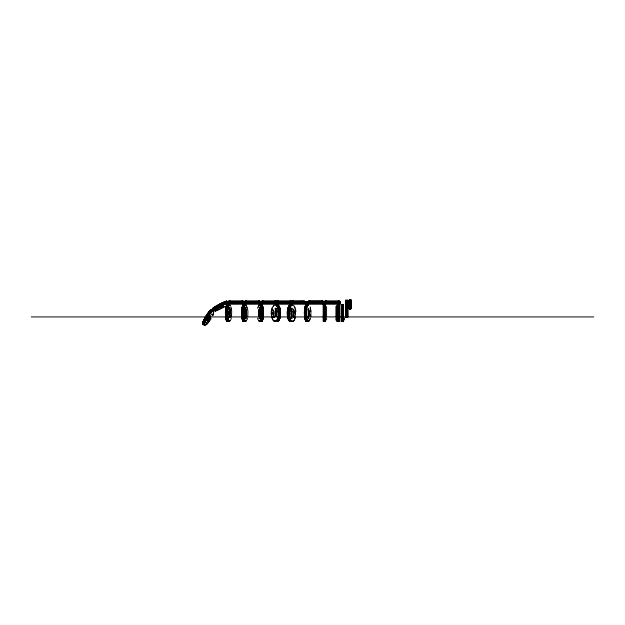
<?xml version="1.0" encoding="UTF-8"?>
<svg xmlns="http://www.w3.org/2000/svg" width="625" height="625" viewBox="0 0 625 625"><rect width="100%" height="100%" fill="white"/><g stroke="black" fill="none" stroke-linecap="round" stroke-linejoin="round"><path stroke-width="0.94" d="M323.508 301.906L323.625 302.297M323.445 303.062L323.508 303.469M323.555 303.203L323.625 303M323.516 303.367L323.445 303.461M212.656 309.492A8.367 0.797 -27.7 0 1 220.32 304.438A8.367 0.797 -27.7 0 1 226.969 302.164L227.102 302.07M226.625 302.148L226.922 302.07M271.242 313.32L271.344 311.172M271.555 311.469L271.586 315.109M275.227 313.281L275.922 308.938M291.562 314.875L291.562 311.602M206.242 323.492L206.5 322.352M213.438 313.102L213.477 312.445M231.273 316.711L231.422 315.031M231.516 316.734L231.68 311.375L231.039 307.008M247.758 316.805L247.922 311.445L247.273 307.07M310.531 316.625L310.703 314.945M310.773 316.656L310.961 311.297L310.219 306.93M213.758 312.578L212.812 315.75M291.039 312.078L292.18 308.953M291.375 315.492L291.539 314.406M291.594 315.867L291.789 314.602M291.562 316.43L291.602 310.195M291.953 315.906L292.148 311.859L291.609 309.352M335.945 306.367L335.922 316.594M271.32 311.461L271.602 309.734M275.016 311.875L275.594 309.344M275.836 310.977L275.68 314.406M276.492 316.195L276.727 311.477L276.062 308.828L276.977 313.039M276.703 315.68L276.914 314.398M276.727 316.227L276.703 309.992M275.758 310.266L275.812 316.25M226.891 302.086L226.688 301.961M257.516 308.227L257.805 307.07M259.461 317.508L259.047 318.875L259.445 318.273M291.016 310.047L291.633 308.195M290.984 310.609L292.016 308.062L291.016 311.602L291.25 316.406M229.18 308.453L229.445 307.469M229.414 308.492L229.688 307.516M231.281 318.18L230.852 319.578M245.656 308.562L246.086 307.32L245.383 308.523L245.867 307.219L245.352 307.789M247.523 318.242L247.086 319.648M295.289 316.906L294.297 319.586M295.43 317.398L294.305 320.438M206.727 322.438L206.477 323.523L206.445 322.781M213.406 313.398L212.586 315.656M271.672 309.141L272.203 307.391M275.93 309.438L275.375 311.891L275.586 316.297M275.836 310.992L276.492 309.336M276.164 316.242C276.875 313.992 277.211 309.703 274.844 308.719M310.5 318.102L309.273 321.062M309.922 319.148L309.188 320.352M229.141 308.461L229.438 307.859M229.547 307.82L229.844 307.258M216.148 309.828L215.57 310.812L216.477 310.008M211.195 318.805L206.43 324.789M209.023 321.688L206.297 324.594M211.266 314.758L212.023 313.922M217.117 309.297L218.398 308.531M217.234 309.516L218.516 308.742M222.453 306.398L223.312 305.875M223.781 307.016L225.062 306.25M225.172 306.461L215.031 311.281M211.648 310.523L211.953 310.812M211.758 310.43L211.672 310.828M220.414 307.508L221.461 306.953M219.977 307.922L223.047 306.352M222.312 307.844L217.844 310.062M261.664 300.852L276.43 300.852M274.984 300.852L275.711 300.625M276.781 300.852L291.547 300.852M290.102 300.852L290.82 300.625M228.617 300.852L243.469 300.852M242.023 300.852L242.75 300.625M244.977 300.852L259.836 300.852M258.383 300.852L259.109 300.625M292.164 300.852L304.375 300.625M321.75 300.852L323.203 300.852M324.805 300.852L339.672 300.852M338.219 300.852L338.945 300.625M216.664 310.555L214.969 311.047M308.688 300.68L322.477 300.625M306.195 301.555L307.148 301.555M307.617 301.57L308.008 301.57L307.664 302.031M227.68 301.727L277.359 301.727M277.602 301.727L290.875 301.727M291.227 301.727L340.602 301.727M227.68 301.852L277.359 301.852M277.602 301.852L290.875 301.852M291.227 301.852L340.602 301.852M227.68 302.148L277.359 302.148M277.602 302.148L290.875 302.148M291.227 302.148L340.602 302.148M227.68 302.266L277.359 302.266M277.602 302.266L290.875 302.266M291.227 302.266L340.602 302.266M277.359 302.664L227.68 302.664A8.266 0.789 -27.7 0 0 218.93 306.453A8.367 0.797 -27.7 0 0 213.18 310.492M277.602 302.664L290.875 302.664M291.227 302.664L340.602 302.664M227.68 303.008L277.359 303.008M277.602 303.008L290.875 303.008M291.227 303.008L340.602 303.008M307.664 303.203L307.969 302.734M227.68 303.398L277.359 303.398M277.602 303.398L290.875 303.398M291.227 303.398L340.602 303.398M227.68 303.523L277.359 303.523M277.602 303.523L290.875 303.523M291.227 303.523L340.602 303.523M227.68 303.82L277.359 303.82M277.602 303.82L290.875 303.82M291.227 303.82L340.602 303.82M227.68 303.938L277.359 303.938M277.602 303.938L290.875 303.938M291.227 303.938L340.602 303.938M244.945 304.406L245.367 304.406M322.875 304.352L323.477 304.367M324.688 304.375L325.289 304.375M308.406 304.547L308.438 304.547A8.367 1.938 -90 0 0 306.422 313.898A8.367 1.938 -90 0 0 308.812 321.109M31.25 316.93L593.75 316.93M325.531 300.625L326.258 300.852M309.062 300.625L309.789 300.852M292.891 300.625L293.617 300.852M245.703 300.625L246.43 300.852M229.344 300.625L230.07 300.852M277.5 300.625L278.219 300.852M262.383 300.625L263.102 300.852M211.891 310.305L211.969 310.312A8.367 1.445 -58.6 0 0 205.867 317.07A8.367 1.445 -58.6 0 0 203.773 324.195M293.539 305.188L294.945 307.359L295.75 311.172M259.43 307.469L259.508 307.797M294.125 306.672L294.859 308.055M291.633 318.289L291.336 317.539M275.914 308.039L276.289 308.758M259.398 307.922L259 307.32L259.422 308.555M245.641 318.273L246.031 318.875L245.617 317.516M308.422 318.133L308.812 318.727L308.484 318.102M272.422 318.438L273.062 319.57M273.039 320.438L271.742 317.453M291.727 317.883L292.016 318.422L291.562 317.469M290.766 309.367L291.594 313.242M245.383 317.711L245.82 318.977M245.523 318.336L245.375 317.547M257.992 319.641L257.555 318.242M291.586 310.562L291.789 311.883M295.453 309.234L295.828 311.406M276.992 310.297L277.234 311.617M275.68 314.398L275.875 315.469M275.398 314.641L275.633 315.922M275.289 316L274.953 313.258M310.312 308.117L310.719 311.312M271.352 315.125L271.234 313.297M335.945 320.109L335.922 317.984M295.328 309.727L295.594 311.422M291.211 315.492L290.984 313.242M231.086 308.203L231.305 309.68M351.406 300.367L351.406 308.273M351.375 300.164L351.375 308.477M351.25 300.195L351.25 308.445M351.023 301.148L351.023 307.492M350.812 299.469L350.812 309.172M350.594 299.469L350.523 309.172M350.312 299.469L350.312 309.172M350.133 299.469L350.133 309.172M349.922 299.469L349.922 309.172M349.695 299.469L349.695 309.172M349.633 299.469L349.633 309.172M349.195 300.195L349.195 308.445M349.07 300.164L349.07 308.477M349.039 300.367L349.039 308.273M347.883 300.219L347.883 316.953M347.766 300.219L347.766 316.953M347.469 300.219L347.469 316.953M347.344 300.219L347.344 316.953M346.953 300.219L346.953 316.953M346.609 300.219L346.609 316.953M346.211 300.219L346.211 316.953M346.094 300.219L346.094 316.953M345.797 300.219L345.797 316.953M345.672 300.219L345.672 316.953M344.539 317.984L344.539 319.945M343.438 304.875L343.438 321.609M343.312 304.875L343.312 321.609M343.016 304.875L343.016 321.609M342.891 304.875L342.891 321.609M342.5 304.875L342.5 321.609M342.156 304.875L342.156 321.609M341.766 304.875L341.766 321.609M341.641 304.875L341.641 321.609M341.344 304.875L341.344 321.609M341.219 304.875L341.219 321.609M339.242 304.875L339.242 321.609M339.117 304.875L339.117 321.609M338.82 305.156L338.82 321.609M338.695 305.156L338.695 321.609M338.305 305.156L338.305 321.609M337.961 305.156L337.961 321.609M337.57 305.156L337.57 321.609M337.445 305.156L337.445 321.609M337.148 305.156L337.148 321.609M337.031 305.156L337.031 321.609M326.57 306.531L326.57 316.594M326.57 317.984L326.57 319.945M325.461 305.156L325.461 321.609M325.336 305.156L325.336 321.609M325.078 304.258L324.773 304.359M325.047 304.875L325.047 321.609M324.922 304.875L324.922 321.609M324.531 304.875L324.531 321.609M324.188 304.875L324.188 321.609M323.789 304.875L323.789 321.609M323.672 304.875L323.672 321.609M323.297 304.352L322.961 304.352M323.375 304.875L323.375 321.609M323.25 304.875L323.25 321.609M244.539 302.312L244.586 302.781M244.539 303.477L244.586 303.945M306.781 321.109A8.367 1.938 -90 0 1 304.43 314.977A8.367 1.938 -90 0 1 305.852 304.859M307.57 321.109A8.367 1.938 -90 0 1 305.164 312.805A8.367 1.938 -90 0 1 307.648 304.953M308.992 310.992A8.367 1.938 -90 0 1 308.969 315.32M307.188 321.109A8.367 1.938 -90 0 1 304.797 313.898A8.367 1.938 -90 0 1 306.766 304.617M307.062 321.109A8.367 1.938 -90 0 1 304.719 314.977A8.367 1.938 -90 0 1 306.141 304.859M308.281 309.008A8.266 1.914 -90 0 1 308.242 317.266M307.062 321.008A8.266 1.914 -90 0 1 304.703 313.891A8.266 1.914 -90 0 1 306.641 304.727M308.398 309.008A8.266 1.914 -90 0 1 308.359 317.266M307.18 321.008A8.266 1.914 -90 0 1 304.82 313.891A8.266 1.914 -90 0 1 306.766 304.727M307.992 309.008A8.266 1.914 -90 0 1 308.156 315.289M308.102 315.977A8.266 1.914 -90 0 1 307.953 317.266M306.773 321.008A8.266 1.914 -90 0 1 304.453 314.953A8.266 1.914 -90 0 1 305.859 304.961M308.281 321.109A8.367 1.938 -90 0 1 305.883 312.805A8.367 1.938 -90 0 1 308.367 304.953M308.281 321.008A8.266 1.914 -90 0 1 305.906 312.812A8.266 1.914 -90 0 1 308.359 305.047M307.562 321.008A8.266 1.914 -90 0 1 305.188 312.812A8.266 1.914 -90 0 1 307.641 305.047M308.781 309.008A8.266 1.914 -90 0 1 308.742 317.266M307.898 321.008A8.266 1.914 -90 0 1 305.523 312.812A8.266 1.914 -90 0 1 307.977 305.047M309.297 311.016A8.266 1.914 -90 0 1 309.281 315.289M307.898 321.109A8.367 1.938 -90 0 1 305.5 312.805A8.367 1.938 -90 0 1 307.984 304.953M308.398 321.008A8.266 1.914 -90 0 1 306.031 312.812A8.266 1.914 -90 0 1 308.477 305.047M308.406 321.109A8.367 1.938 -90 0 1 306 312.805A8.367 1.938 -90 0 1 308.484 304.953M308.688 321.008A8.266 1.914 -90 0 1 306.328 313.891A8.266 1.914 -90 0 1 308.266 304.727M212.555 309.078A8.266 0.789 -27.7 0 1 219.164 304.586A8.266 0.789 -27.7 0 1 227.039 301.422M212.5 308.969A8.266 0.789 -27.7 0 1 220.062 303.977A8.266 0.789 -27.7 0 1 226.625 301.727M213.055 308.906A8.367 0.797 -27.7 0 1 219.094 304.469A8.367 0.797 -27.7 0 1 226.719 301.688M213.109 309.016A8.367 0.797 -27.7 0 1 218.195 305.094A8.367 0.797 -27.7 0 1 227.133 301.375M213.484 309.727A8.367 0.797 -27.7 0 1 218.57 305.805A8.367 0.797 -27.7 0 1 227.508 302.094M212.75 309.445A8.266 0.789 -27.7 0 1 220.312 304.453A8.266 0.789 -27.7 0 1 226.875 302.203M227.695 302.586A8.367 0.797 -27.7 0 0 218.914 306.453A8.266 0.789 -27.7 0 0 213.273 310.445M213.57 309.68A8.266 0.789 -27.7 0 1 218.586 305.805A8.266 0.789 -27.7 0 1 227.414 302.141M213.727 309.984A8.266 0.789 -27.7 0 1 217.828 306.617A8.266 0.789 -27.7 0 1 227.422 302.289M213.641 310.031A8.367 0.797 -27.7 0 1 217.797 306.625A8.367 0.797 -27.7 0 1 227.516 302.242M213.328 310.555A8.266 0.789 -27.7 0 1 218.984 306.562A8.367 0.797 -27.7 0 1 227.758 302.695M227.664 302.742A8.266 0.789 -27.7 0 0 218.984 306.562A8.367 0.797 -27.7 0 0 213.242 310.602M213.375 310.859A8.367 0.797 -27.7 0 1 219.102 306.82A8.367 0.797 -27.7 0 1 227.891 302.953M213.469 310.812A8.266 0.789 -27.7 0 1 219.125 306.828A8.266 0.789 -27.7 0 1 227.797 303M213.375 310.766A8.266 0.789 -27.7 0 1 220.125 306.422A8.266 0.789 -27.7 0 1 227.859 303.109M213.43 310.969A8.367 0.797 -27.7 0 1 219.164 306.93A8.367 0.797 -27.7 0 1 227.945 303.062M243.859 321.156A8.266 1.664 -90 0 1 241.805 312.953A8.367 1.68 -90 0 1 243.938 305.094M243.93 305.195A8.266 1.664 -90 0 0 241.805 312.953A8.367 1.68 -90 0 0 243.867 321.258M245.078 311.164A8.266 1.664 -90 0 1 245.062 315.438M243.742 321.156A8.266 1.664 -90 0 1 241.688 312.953A8.367 1.68 90 0 1 243.812 305.094M243.812 305.195A8.266 1.664 -90 0 0 241.688 312.953A8.367 1.68 90 0 0 243.75 321.258M244.961 311.164A8.266 1.664 -90 0 1 244.938 315.438M244.664 321.258A8.367 1.68 -90 0 1 242.578 312.953A8.367 1.68 -90 0 1 244.727 305.094M245.891 311.133A8.367 1.68 -90 0 1 245.875 315.469M244.273 321.258A8.367 1.68 -90 0 1 242.195 312.953A8.367 1.68 -90 0 1 244.344 305.094M244.156 321.258A8.367 1.68 -90 0 1 242.07 312.953A8.367 1.68 -90 0 1 244.227 305.094M244.148 321.156A8.266 1.664 -90 0 1 242.094 312.953A8.266 1.664 -90 0 1 244.219 305.195M245.367 311.164A8.266 1.664 -90 0 1 245.352 315.438M244.273 321.156A8.266 1.664 -90 0 1 242.211 312.953A8.266 1.664 -90 0 1 244.336 305.195M245.328 309.148A8.266 1.664 -90 0 1 245.297 317.414M245.383 321.258A8.367 1.68 -90 0 1 243.297 312.953A8.367 1.68 -90 0 1 245.453 305.094M245.375 321.156A8.266 1.664 -90 0 1 243.32 312.953A8.266 1.664 -90 0 1 245.445 305.195M246.438 309.148A8.266 1.664 -90 0 1 246.555 310.469M246.578 315.438A8.266 1.664 -90 0 1 246.406 317.414M244.656 321.156A8.266 1.664 -90 0 1 242.602 312.953A8.266 1.664 -90 0 1 244.727 305.195M245.719 309.148A8.266 1.664 -90 0 1 245.68 317.414M244.992 321.156A8.266 1.664 -90 0 1 242.937 312.953A8.266 1.664 -90 0 1 245.062 305.195M246.055 309.148A8.266 1.664 -90 0 1 246.016 317.414M245 321.258A8.367 1.68 -90 0 1 242.914 312.953A8.367 1.68 -90 0 1 245.07 305.094M246.234 311.133A8.367 1.68 -90 0 1 246.281 313.305M245.5 321.156A8.266 1.664 -90 0 1 243.453 314.039A8.367 1.68 -90 0 1 245.141 304.766M245.141 304.867A8.266 1.664 -90 0 0 243.453 314.039A8.367 1.68 -90 0 0 245.5 321.258M245.859 305.094A8.367 1.68 -90 0 1 246.266 305.977M246.203 320.461A8.367 1.68 -90 0 1 243.758 315.125A8.367 1.68 -90 0 1 245.43 304.766M245.852 305.195A8.266 1.664 -90 0 1 246.25 306.062M246.195 320.375A8.266 1.664 -90 0 1 243.781 315.102A8.266 1.664 -90 0 1 245.43 304.867M246.32 320.461A8.367 1.68 90 0 1 243.945 316.172A8.367 1.68 90 0 1 245.109 305.008M245.984 305.094A8.367 1.68 90 0 1 246.383 305.977M275.969 305.023A8.367 3.484 -90 0 1 278.383 316.188A8.367 3.484 -90 0 1 273.461 320.484M272.156 317.484A8.367 3.484 -90 0 1 271.891 316.172M272.086 309.117A8.367 3.484 -90 0 0 271.836 310.453A8.266 3.438 -90 0 1 272.117 309.172M272.625 307.359A8.367 3.484 -90 0 1 274.164 305.117M275.953 305.125A8.266 3.438 -90 0 1 278.344 316.148A8.266 3.438 -90 0 1 273.477 320.391M272.195 317.43A8.266 3.438 -90 0 1 271.93 316.133M273.352 306.078A8.266 3.438 -90 0 1 274.172 305.211M276.812 305.023A8.367 3.484 -90 0 1 279.367 315.141A8.367 3.484 -90 0 1 275.156 321.273M276.461 305.023A8.367 3.484 -90 0 1 279.008 315.141A8.367 3.484 -90 0 1 274.797 321.273M276.078 305.023A8.367 3.484 -90 0 1 278.492 316.188A8.367 3.484 -90 0 1 273.57 320.484M272.195 309.117A8.367 3.484 -90 0 0 271.953 310.453A8.266 3.438 -90 0 1 272.234 309.172M276.344 305.023A8.367 3.484 -90 0 1 278.758 316.188A8.367 3.484 -90 0 1 273.836 320.484M276.336 305.125A8.266 3.438 -90 0 1 278.859 315.117A8.266 3.438 -90 0 1 274.695 321.172M276.445 305.125A8.266 3.438 -90 0 1 278.969 315.117A8.266 3.438 -90 0 1 274.805 321.172M276.07 305.125A8.266 3.438 -90 0 1 278.453 316.148A8.266 3.438 -90 0 1 273.594 320.391M276.695 304.781A8.367 3.484 -90 0 1 280.227 314.062A8.367 3.484 -90 0 1 275.938 321.273M273.789 317.484A8.367 3.484 -90 0 1 273.523 316.172M276.586 304.883A8.266 3.438 -90 0 1 280.078 314.055A8.266 3.438 -90 0 1 275.836 321.172M273.711 317.43A8.266 3.438 -90 0 1 273.258 311.883M273.312 311.18A8.266 3.438 -90 0 1 273.508 309.812M276.805 305.125A8.266 3.438 -90 0 1 279.328 315.117A8.266 3.438 -90 0 1 275.164 321.172M276.227 304.883A8.266 3.438 -90 0 1 279.719 314.055A8.266 3.438 -90 0 1 275.477 321.172M272.922 314.758A8.266 3.438 -90 0 1 272.898 311.883A8.367 3.484 -90 0 0 272.812 313.328M276.227 304.781A8.367 3.484 -90 0 1 279.758 314.062A8.367 3.484 -90 0 1 275.469 321.273M276.961 304.781A8.367 3.484 -90 0 1 280.5 314.062A8.367 3.484 -90 0 1 276.203 321.273M273.555 313.328A8.367 3.484 -90 0 1 273.594 311.867M276.961 304.883A8.266 3.438 -90 0 1 280.453 314.055A8.266 3.438 -90 0 1 276.219 321.172M273.734 315.453A8.266 3.438 -90 0 1 273.695 311.18M277.078 304.883A8.266 3.438 -90 0 1 280.562 314.055A8.367 3.484 -90 0 1 276.32 321.273M276.328 321.172A8.266 3.438 -90 0 0 280.562 314.055A8.367 3.484 -90 0 0 277.07 304.781M274.203 317.43A8.266 3.438 -90 0 1 273.844 315.453M273.711 313.32A8.266 3.438 -90 0 1 273.75 311.883M259.656 304.867A8.266 1.664 -90 0 1 261.336 314.031A8.367 1.68 -90 0 1 259.289 321.258M259.289 321.156A8.266 1.664 -90 0 0 261.336 314.031A8.367 1.68 -90 0 0 259.656 304.766M258.828 306.062A8.266 1.664 -90 0 1 259.227 305.195M259.531 304.867A8.266 1.664 -90 0 1 261.18 315.102A8.266 1.664 -90 0 1 258.766 320.367M258.703 306.062A8.266 1.664 -90 0 1 259.102 305.195M259.531 304.766A8.367 1.68 -90 0 1 261.203 315.125A8.367 1.68 -90 0 1 258.758 320.461M258.695 305.969A8.367 1.68 -90 0 1 259.102 305.094M258.82 305.969A8.367 1.68 -90 0 1 259.219 305.094M260.016 305.094A8.367 1.68 -90 0 1 262.164 312.953A8.367 1.68 -90 0 1 260.078 321.258M258.797 313.305A8.367 1.68 -90 0 1 258.852 311.133M259.625 305.094A8.367 1.68 -90 0 1 261.781 312.953A8.367 1.68 -90 0 1 259.695 321.258M259.508 305.094A8.367 1.68 -90 0 1 261.656 312.953A8.367 1.68 -90 0 1 259.578 321.258M259.516 305.195A8.266 1.664 -90 0 1 261.641 312.953A8.266 1.664 -90 0 1 259.578 321.156M259.633 305.195A8.266 1.664 -90 0 1 261.758 312.953A8.266 1.664 -90 0 1 259.703 321.156M258.609 316.781A8.266 1.664 -90 0 1 258.578 309.797M260.859 305.094A8.367 1.68 -90 0 1 263.008 312.953A8.367 1.68 -90 0 1 260.922 321.258M260.859 305.195A8.266 1.664 -90 0 1 262.984 312.953A8.266 1.664 -90 0 1 260.93 321.156M259.727 315.438A8.266 1.664 -90 0 1 259.805 309.797M260.016 305.195A8.266 1.664 -90 0 1 262.141 312.953A8.266 1.664 -90 0 1 260.086 321.156M258.992 316.781A8.266 1.664 -90 0 1 258.961 309.797M260.359 305.195A8.266 1.664 -90 0 1 262.484 312.953A8.367 1.68 -90 0 1 260.422 321.258M260.422 321.156A8.266 1.664 -90 0 0 262.484 312.953A8.367 1.68 -90 0 0 260.352 305.094M259.328 316.781A8.266 1.664 -90 0 1 259.297 309.797M259.203 315.461A8.367 1.68 -90 0 1 259.188 311.133M261.148 305.094A8.367 1.68 -90 0 1 263.297 312.953A8.367 1.68 -90 0 1 261.211 321.258M261.148 305.195A8.266 1.664 -90 0 1 263.273 312.953A8.266 1.664 -90 0 1 261.219 321.156M260.016 315.438A8.266 1.664 -90 0 1 260 311.156M261.273 305.195A8.266 1.664 -90 0 1 263.398 312.953A8.367 1.68 -90 0 1 261.336 321.258M261.336 321.156A8.266 1.664 -90 0 0 263.398 312.953A8.367 1.68 -90 0 0 261.266 305.094M260.141 315.438A8.266 1.664 -90 0 1 260.117 311.156M227.617 321.094A8.266 1.664 -90 0 1 225.563 312.891A8.367 1.68 -90 0 1 227.695 305.031M227.688 305.133A8.266 1.664 -90 0 0 225.563 312.891A8.367 1.68 -90 0 0 227.625 321.195M228.867 311.805A8.266 1.664 -90 0 1 228.852 314.672M227.5 321.094A8.266 1.664 -90 0 1 225.445 312.891A8.266 1.664 -90 0 1 227.57 305.133M228.75 311.805A8.266 1.664 -90 0 1 228.734 314.672M227.508 321.195A8.367 1.68 90 0 1 225.422 312.891A8.367 1.68 90 0 1 227.57 305.031M228.422 321.195A8.367 1.68 -90 0 1 226.336 312.891A8.367 1.68 -90 0 1 228.492 305.031M229.656 311.07A8.367 1.68 -90 0 1 229.703 313.242M229.695 313.969A8.367 1.68 -90 0 1 229.633 315.398M228.031 321.195A8.367 1.68 -90 0 1 225.953 312.891A8.367 1.68 -90 0 1 228.102 305.031M227.914 321.195A8.367 1.68 -90 0 1 225.828 312.891A8.367 1.68 -90 0 1 227.984 305.031M227.906 321.094A8.266 1.664 -90 0 1 225.852 312.891A8.266 1.664 -90 0 1 227.977 305.133M229.125 311.094A8.266 1.664 -90 0 1 229.109 315.375M228.031 321.094A8.266 1.664 -90 0 1 225.977 312.891A8.266 1.664 -90 0 1 228.102 305.133M229.094 309.086A8.266 1.664 -90 0 1 229.055 317.344M229.141 321.195A8.367 1.68 -90 0 1 227.07 313.984A8.367 1.68 -90 0 1 228.773 304.703M230.195 309.086A8.266 1.664 -90 0 1 230.312 310.406M230.336 315.375A8.266 1.664 -90 0 1 230.164 317.344M229.141 321.094A8.266 1.664 -90 0 1 227.094 313.969A8.266 1.664 -90 0 1 228.773 304.805M228.414 321.094A8.266 1.664 -90 0 1 226.359 312.891A8.266 1.664 -90 0 1 228.484 305.133M229.477 309.086A8.266 1.664 -90 0 1 229.438 317.344M229.813 309.086A8.266 1.664 -90 0 1 229.781 317.344M228.75 321.094A8.266 1.664 -90 0 1 226.703 313.969A8.367 1.68 -90 0 1 228.391 304.703M228.391 304.805A8.266 1.664 -90 0 0 226.703 313.969A8.367 1.68 -90 0 0 228.758 321.195M229.992 311.07A8.367 1.68 -90 0 1 230.039 313.242M229.258 321.094A8.266 1.664 -90 0 1 227.211 313.969A8.266 1.664 -90 0 1 228.898 304.805M229.266 321.195A8.367 1.68 -90 0 1 227.188 313.984A8.367 1.68 -90 0 1 228.898 304.703M229.617 305.031A8.367 1.68 -90 0 1 230.023 305.906A8.266 1.664 -90 0 0 229.617 305.133M229.961 320.398A8.367 1.68 -90 0 1 227.586 316.102A8.367 1.68 -90 0 1 228.75 304.938M229.953 320.305A8.266 1.664 -90 0 1 227.539 315.039A8.266 1.664 -90 0 1 229.188 304.805M230.078 320.398A8.367 1.68 90 0 1 227.703 316.102A8.367 1.68 90 0 1 228.867 304.938M229.742 305.031A8.367 1.68 90 0 1 230.141 305.906M295.32 311.078A8.367 3.109 -90 0 1 295.32 315.406M293.867 320.484A8.367 3.109 -90 0 1 289.312 315.406A8.367 3.109 -90 0 1 292.32 304.875M291.453 321.609A8.367 3.109 -90 0 1 288.367 312.148A8.367 3.109 -90 0 1 292.258 305.156M292.617 321.32A8.367 3.109 -90 0 1 288.734 314.336A8.367 3.109 -90 0 1 291.812 304.875M293.758 320.484A8.367 3.109 -90 0 1 289.203 315.406A8.367 3.109 -90 0 1 292.203 304.875M292.609 321.219A8.266 3.07 -90 0 1 288.773 314.32A8.266 3.07 -90 0 1 291.812 304.977M295.336 311.805A8.266 3.07 -90 0 1 295.336 314.68M293.852 320.398A8.266 3.07 -90 0 1 289.352 315.375A8.266 3.07 -90 0 1 292.32 304.977M293.734 320.398A8.266 3.07 -90 0 1 289.242 315.375A8.266 3.07 -90 0 1 292.203 304.977M293.766 311.078A8.367 3.109 -90 0 1 293.875 313.242M290.766 321.609A8.367 3.109 -90 0 1 287.688 312.148A8.367 3.109 -90 0 1 291.57 305.156M293.547 309.75A8.266 3.07 -90 0 1 293.547 316.734M290.766 321.5A8.266 3.07 -90 0 1 287.727 312.164A8.266 3.07 -90 0 1 291.562 305.258M291.453 321.5A8.266 3.07 -90 0 1 288.406 312.164A8.266 3.07 -90 0 1 292.242 305.258M293.914 309.75A8.266 3.07 -90 0 1 294.094 311.102M294.094 315.375A8.266 3.07 -90 0 1 293.914 316.734M291.133 321.5A8.266 3.07 -90 0 1 288.086 312.164A8.266 3.07 -90 0 1 291.922 305.258M291.133 321.609A8.367 3.109 -90 0 1 288.047 312.148A8.367 3.109 -90 0 1 291.938 305.156M293.312 309.109A8.266 3.07 -90 0 1 293.312 317.375M290.648 321.5A8.266 3.07 -90 0 1 287.609 312.164A8.266 3.07 -90 0 1 291.445 305.258M293.656 311.078A8.367 3.109 -90 0 1 293.758 313.242M290.648 321.609A8.367 3.109 -90 0 1 287.57 312.148A8.367 3.109 -90 0 1 291.453 305.156M293.375 311.078A8.367 3.109 -90 0 1 293.477 312.516M293.477 313.969A8.367 3.109 -90 0 1 293.195 316.781M290.375 321.609A8.367 3.109 -90 0 1 287.297 312.148A8.367 3.109 -90 0 1 291.18 305.156M293.344 311.102A8.266 3.07 -90 0 1 293.156 316.734M290.375 321.5A8.266 3.07 -90 0 1 287.336 312.164A8.266 3.07 -90 0 1 291.172 305.258M203.016 324.156A8.266 1.422 -58.6 0 1 206.195 315.992A8.266 1.422 -58.6 0 1 211.664 310.258M202.914 324.094A8.266 1.422 -58.6 0 1 206.094 315.93A8.266 1.422 -58.6 0 1 211.562 310.195M203.422 323.977A8.367 1.445 -58.6 0 1 205.516 316.852A8.367 1.445 -58.6 0 1 211.617 310.109M203.523 324.039A8.367 1.445 -58.6 0 1 205.617 316.914A8.367 1.445 -58.6 0 1 211.719 310.172A8.266 1.422 -58.6 0 0 205.453 318.062A8.266 1.422 -58.6 0 0 203.922 324.172A8.367 1.445 -58.6 0 1 205.969 317.133A8.367 1.445 -58.6 0 1 212.07 310.391M204.203 324.461A8.367 1.445 -58.6 0 1 206.297 317.336A8.367 1.445 -58.6 0 1 212.406 310.594M208.664 317.984A8.266 1.422 -58.6 0 1 207.891 319.203M203.82 324.109A8.266 1.422 -58.6 0 1 205.883 317.07A8.266 1.422 -58.6 0 1 211.914 310.414M208.766 318.047A8.266 1.422 -58.6 0 1 208 319.266M204.828 324.836A8.367 1.445 -58.6 0 1 206.922 317.711A8.367 1.445 -58.6 0 1 213.023 310.969M210.789 316.781A8.266 1.422 -58.6 0 1 208.164 321M204.867 324.75A8.266 1.422 -58.6 0 1 206.938 317.719A8.266 1.422 -58.6 0 1 212.969 311.055M210.5 315.797A8.266 1.422 -58.6 0 1 207.156 321.156M204.25 324.375A8.266 1.422 -58.6 0 1 206.32 317.336A8.266 1.422 -58.6 0 1 212.344 310.68M210.789 315.969A8.266 1.422 -58.6 0 1 207.445 321.336M203.992 324.75A8.266 1.422 -58.6 0 1 207.172 316.586A8.266 1.422 -58.6 0 1 212.633 310.852M204.492 324.633A8.367 1.445 -58.6 0 1 206.586 317.508A8.367 1.445 -58.6 0 1 212.695 310.766M210.188 318.078A8.266 1.422 -58.6 0 1 209.047 319.906M204.977 324.812A8.266 1.422 -58.6 0 1 206.508 318.703A8.266 1.422 -58.6 0 1 212.805 310.836M204.93 324.898A8.367 1.445 -58.6 0 1 207.023 317.773A8.367 1.445 -58.6 0 1 213.125 311.031A8.266 1.422 -58.6 0 0 206.758 318.859A8.266 1.422 -58.6 0 0 205.219 324.969M213.477 311.25A8.367 1.445 -58.6 0 1 213.438 312M205.281 325.117A8.367 1.445 -58.6 0 1 206.836 318.93A8.367 1.445 -58.6 0 1 213.211 310.961"/></g></svg>
